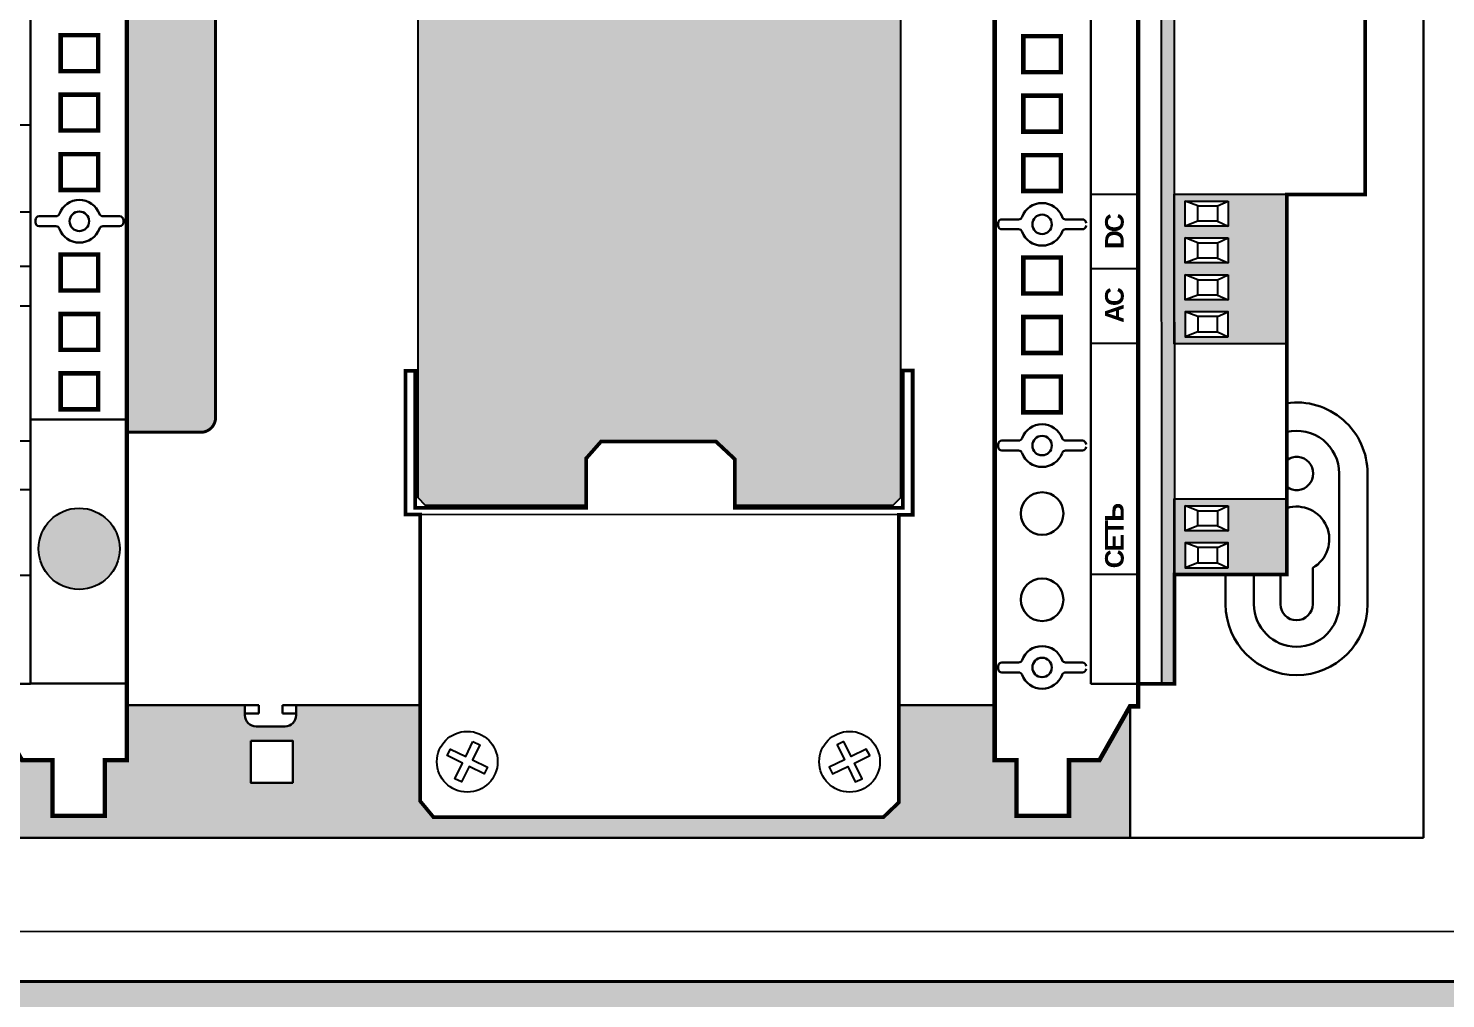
# Model space of a CAD drawing. Header units: millimetres. Extents: x -87434 to 499450, y -468665 to 122144.
# Drawn here: x 125985 to 129165, y 73300 to 75477 of the extents above; entities that cross this region are included whole.
import ezdxf

# ---------------------------------------------------------------- set-up
doc = ezdxf.new("R2010")
doc.units = ezdxf.units.MM
doc.styles.get("Standard").update_dxf_attribs({"font": ''})
doc.styles.get('Standard').set_extended_font_data('GOST type B')

# ---------------------------------------------------------------- blocks, each defined once
blk = doc.blocks.new('A$C0EEA29C5')
h = blk.add_hatch(color=253)
h.dxf.hatch_style = 1
h.paths.add_polyline_path([(370.2, 0.2), (0.2, 0.2), (0.2, 245.2), (370.2, 245.2)])
h.paths.add_polyline_path([(268.88, 74.31), (97.11, 74.31), (97.11, 48.9), (268.88, 48.9)], flags=16)
h.paths.add_polyline_path([(360.53, 215.2, 1), (353.87, 215.2, 1)], flags=16)
h.paths.add_polyline_path([(356.52, 213.57), (357.2, 214.26), (357.88, 213.57), (358.83, 214.52), (358.14, 215.2), (358.83, 215.88), (357.88, 216.83), (357.2, 216.14), (356.52, 216.83), (355.57, 215.88), (356.26, 215.2), (355.57, 214.52)], flags=0)
h.paths.add_polyline_path([(353.87, 30.2, 1), (360.53, 30.2, 1)], flags=16)
h.paths.add_polyline_path([(356.52, 31.83), (355.57, 30.88), (356.26, 30.2), (355.57, 29.52), (356.52, 28.57), (357.2, 29.26), (357.88, 28.57), (358.83, 29.52), (358.14, 30.2), (358.83, 30.88), (357.88, 31.83), (357.2, 31.14)], flags=0)
h.paths.add_polyline_path([(183.6, 67.2, 1), (186.8, 67.2, 1)], flags=0)
h.paths.add_polyline_path([(183.6, 57.2, 1), (186.8, 57.2, 1)], flags=0)
h.paths.add_polyline_path([(16.53, 215.2, 1), (9.87, 215.2, 1)], flags=16)
h.paths.add_polyline_path([(9.87, 30.2, 1), (16.53, 30.2, 1)], flags=16)
h.paths.add_polyline_path([(14.83, 214.52), (14.14, 215.2), (14.83, 215.88), (13.88, 216.83), (13.2, 216.14), (12.52, 216.83), (11.57, 215.88), (12.26, 215.2), (11.57, 214.52), (12.52, 213.57), (13.2, 214.26), (13.88, 213.57)], flags=0)
h.paths.add_polyline_path([(14.83, 30.88), (13.88, 31.83), (13.2, 31.14), (12.52, 31.83), (11.57, 30.88), (12.26, 30.2), (11.57, 29.52), (12.52, 28.57), (13.2, 29.26), (13.88, 28.57), (14.83, 29.52), (14.14, 30.2)], flags=0)
h.paths.add_polyline_path([(192.35, 61.38), (215.56, 61.38), (215.56, 53.14), (192.35, 53.14)], flags=8)
h.paths.add_polyline_path([(192.76, 71.38), (219.29, 71.38), (219.29, 63.14), (192.76, 63.14)], flags=8)
h.paths.add_polyline_path([(99.29, 73.46), (174.95, 73.46), (174.95, 49.02), (99.29, 49.02)], flags=8)
at = {"const_width": 0.4}
blk.add_lwpolyline([(0.2, 245.2), (370.2, 245.2), (370.2, 0.2), (0.2, 0.2)], close=True, dxfattribs=at)
blk = doc.blocks.new('A$C20F5563F')
at = {"const_width": 0.25}
blk.add_lwpolyline([(0, 0), (482, 0), (482, -264), (0, -264)], close=True, dxfattribs=at)
at = {"color": 1}
blk.add_blockref('A$C0EEA29C5', (55.8, -251.91), dxfattribs=at)
blk = doc.blocks.new('ПАК-СМ_БП')
h = blk.add_hatch(color=42)
h.dxf.hatch_style = 1
h.paths.add_polyline_path([(10.49, -16.1), (205.36, -15.98), (205.36, -17.69), (10.49, -17.81)])
h = blk.add_hatch(color=64)
h.dxf.hatch_style = 1
h.paths.add_polyline_path([(35.34, -32.91), (25.22, -32.91), (25.22, -17.69), (35.34, -17.69)])
h.paths.add_polyline_path([(31.08, -25), (34.45, -25), (34.45, -19.23), (31.08, -19.23)], flags=16)
h.paths.add_polyline_path([(31.73, -23.58), (33.79, -23.58), (33.79, -20.95), (31.73, -20.95)], flags=0)
h.paths.add_polyline_path([(29.48, -25), (29.48, -19.23), (26.11, -19.23), (26.11, -25)], flags=16)
h.paths.add_polyline_path([(28.84, -23.58), (28.84, -20.95), (26.78, -20.95), (26.78, -23.58)], flags=0)
h = blk.add_hatch(color=64)
h.dxf.hatch_style = 1
h.paths.add_polyline_path([(76.36, -32.91), (56.3, -32.91), (56.3, -17.69), (76.36, -17.69)])
h.paths.add_polyline_path([(65.53, -25), (65.53, -19.23), (62.16, -19.23), (62.16, -25)], flags=16)
h.paths.add_polyline_path([(64.87, -23.58), (64.87, -20.95), (62.8, -20.95), (62.8, -23.58)], flags=0)
h.paths.add_polyline_path([(67.13, -25), (70.5, -25), (70.5, -19.23), (67.13, -19.23)], flags=16)
h.paths.add_polyline_path([(67.77, -23.58), (69.84, -23.58), (69.84, -20.95), (67.77, -20.95)], flags=0)
h.paths.add_polyline_path([(60.56, -25), (60.56, -19.23), (57.19, -19.23), (57.19, -25)], flags=16)
h.paths.add_polyline_path([(59.92, -23.58), (59.92, -20.95), (57.86, -20.95), (57.86, -23.58)], flags=0)
h.paths.add_polyline_path([(72.1, -25), (75.47, -25), (75.47, -19.23), (72.1, -19.23)], flags=16)
h.paths.add_polyline_path([(72.74, -23.58), (74.81, -23.58), (74.81, -20.95), (72.74, -20.95)], flags=0)
at = {"lineweight": 30}
for p, q in [((12.86, 5.95), (12.52, 5.95)), ((42.72, 5.95), (42.38, 5.95)), ((72.5, 5.95), (72.16, 5.95)), ((12.02, 3.19), (12.02, 5.45)), ((13.36, 3.19), (13.36, 5.45)), ((41.88, 3.19), (41.88, 5.45)), ((43.22, 3.19), (43.22, 5.45)), ((71.66, 3.19), (71.66, 5.45)), ((73, 3.19), (73, 5.45)), ((12.02, -5.39), (12.02, -3.13)), ((13.36, -5.39), (13.36, -3.13)), ((41.88, -5.39), (41.88, -3.13)), ((43.22, -5.39), (43.22, -3.13)), ((71.66, -5.39), (71.66, -3.13)), ((73, -5.39), (73, -3.13)), ((10.49, -12.9), (10.49, -6.55)), ((10.49, -6.55), (207.81, -6.55))]:
    blk.add_line(p, q, dxfattribs=at)
for p, q in [((25.22, -12.9), (25.22, -6.55)), ((56.3, -12.9), (56.3, -6.55)), ((66.33, -12.9), (66.33, -6.55)), ((76.36, -12.9), (76.36, -6.55)), ((26.78, -20.95), (26.11, -19.23)), ((28.84, -20.95), (29.48, -19.23)), ((31.73, -20.95), (31.08, -19.23)), ((33.79, -20.95), (34.45, -19.23)), ((57.86, -20.95), (57.19, -19.23)), ((59.92, -20.95), (60.56, -19.23)), ((62.8, -20.95), (62.16, -19.23)), ((64.87, -20.95), (65.53, -19.23)), ((67.77, -20.95), (67.13, -19.23)), ((69.84, -20.95), (70.5, -19.23)), ((72.74, -20.95), (72.1, -19.23)), ((74.81, -20.95), (75.47, -19.23)), ((26.78, -23.58), (26.11, -25)), ((28.84, -23.58), (29.48, -25)), ((31.73, -23.58), (31.08, -25)), ((33.79, -23.58), (34.45, -25)), ((57.86, -23.58), (57.19, -25)), ((59.92, -23.58), (60.56, -25)), ((62.8, -23.58), (62.16, -25)), ((64.87, -23.58), (65.53, -25)), ((67.77, -23.58), (67.13, -25)), ((69.84, -23.58), (70.5, -25)), ((72.74, -23.58), (72.1, -25)), ((74.81, -23.58), (75.47, -25))]:
    blk.add_line(p, q)
at = {"const_width": 0.6}
for points in [[(217.68, 6.41), (0.22, 6.41), (0.22, 3.47), (-7.28, 3.47), (-7.28, -3.6), (0.22, -3.6), (0.22, -7.7), (7.45, -11.8), (7.45, -12.9), (210.45, -12.9), (210.45, -11.8), (217.68, -7.7), (217.68, -3.6), (225.17, -3.6), (225.17, 3.47), (217.68, 3.47)], [(51.86, -2.49), (47.02, -2.49), (47.02, 2.55), (51.86, 2.55)], [(59.86, -2.49), (55.02, -2.49), (55.02, 2.55), (59.86, 2.55)], [(67.86, -2.49), (63.02, -2.49), (63.02, 2.55), (67.86, 2.55)], [(81.65, -2.49), (76.81, -2.49), (76.81, 2.55), (81.65, 2.55)], [(89.65, -2.49), (84.81, -2.49), (84.81, 2.55), (89.65, 2.55)], [(97.65, -2.49), (92.81, -2.49), (92.81, 2.55), (97.65, 2.55)]]:
    blk.add_lwpolyline(points, close=True, dxfattribs=at)
at = {"lineweight": 30, "const_width": 0.3}
blk.add_lwpolyline([(7.45, -12.9), (7.45, -12.9)], close=True, dxfattribs=at)
at = {"const_width": 0.5}
blk.add_lwpolyline([(10.49, -12.9), (10.49, -17.81), (25.22, -17.81), (25.22, -32.91), (76.36, -32.91), (76.36, -43.45), (101.9, -43.45), (101.89, -17.75), (105.86, -17.69), (105.86, -43.45), (115.5, -43.45), (115.5, -32.91), (117.64, -32.91), (117.64, -41.33), (154.47, -41.33), (154.45, -17.72), (157.1, -17.72), (157.1, -32.91), (174.5, -32.91), (174.5, -27.51), (196.71, -27.51), (196.71, -20.31), (205.36, -20.31), (205.36, -12.9)], dxfattribs=at)
for points in [[(10.49, -16.1), (205.36, -15.98), (205.36, -17.69), (10.49, -17.81)], [(25.22, -32.91), (35.34, -32.91), (35.34, -17.69), (25.22, -17.69)], [(56.3, -32.91), (76.36, -32.91), (76.36, -17.69), (56.3, -17.69)], [(26.11, -25), (29.48, -25), (29.48, -19.23), (26.11, -19.23)], [(26.78, -23.58), (28.84, -23.58), (28.84, -20.95), (26.78, -20.95)], [(34.45, -25), (31.08, -25), (31.08, -19.23), (34.45, -19.23)], [(33.79, -23.58), (31.73, -23.58), (31.73, -20.95), (33.79, -20.95)], [(57.19, -25), (60.56, -25), (60.56, -19.23), (57.19, -19.23)], [(57.86, -23.58), (59.92, -23.58), (59.92, -20.95), (57.86, -20.95)], [(65.53, -25), (62.16, -25), (62.16, -19.23), (65.53, -19.23)], [(64.87, -23.58), (62.8, -23.58), (62.8, -20.95), (64.87, -20.95)], [(70.5, -25), (67.13, -25), (67.13, -19.23), (70.5, -19.23)], [(69.84, -23.58), (67.77, -23.58), (67.77, -20.95), (69.84, -20.95)], [(75.47, -25), (72.1, -25), (72.1, -19.23), (75.47, -19.23)], [(74.81, -23.58), (72.74, -23.58), (72.74, -20.95), (74.81, -20.95)]]:
    blk.add_lwpolyline(points, close=True)
at = {"lineweight": 30}
for centre, radius in [((21.81, 0.03), 2.87), ((33.4, 0.03), 2.87), ((12.69, 0.03), 1.31), ((42.55, 0.03), 1.31), ((72.33, 0.03), 1.31)]:
    blk.add_circle(centre, radius, dxfattribs=at)
for centre, radius, start, end in [((12.52, 5.45), 0.5, 90, 180), ((12.86, 5.45), 0.5, 0, 90), ((42.38, 5.45), 0.5, 90, 180), ((42.72, 5.45), 0.5, 0, 90), ((72.16, 5.45), 0.5, 90, 180), ((72.5, 5.45), 0.5, 0, 90), ((12.69, 0.03), 2.87, 110.3564, 249.6436), ((11.52, 3.19), 0.5, 290.3564, 0), ((13.86, 3.19), 0.5, 180, 249.6436), ((12.69, 0.03), 2.87, 290.3564, 69.6436), ((42.55, 0.03), 2.87, 110.3564, 249.6436), ((41.38, 3.19), 0.5, 290.3564, 0), ((43.72, 3.19), 0.5, 180, 249.6436), ((42.55, 0.03), 2.87, 290.3564, 69.6436), ((72.33, 0.03), 2.87, 110.3564, 249.6436), ((71.16, 3.19), 0.5, 290.3564, 0), ((73.5, 3.19), 0.5, 180, 249.6436), ((72.33, 0.03), 2.87, 290.3564, 69.6436), ((11.52, -3.13), 0.5, 0, 69.6436), ((13.86, -3.13), 0.5, 110.3564, 180), ((41.38, -3.13), 0.5, 0, 69.6436), ((43.72, -3.13), 0.5, 110.3564, 180), ((71.16, -3.13), 0.5, 0, 69.6436), ((73.5, -3.13), 0.5, 110.3564, 180), ((12.52, -5.39), 0.5, 180, 270), ((12.86, -5.39), 0.5, 270, 0), ((42.38, -5.39), 0.5, 180, 270), ((42.72, -5.39), 0.5, 270, 0), ((72.16, -5.39), 0.5, 180, 270), ((72.5, -5.39), 0.5, 270, 0)]:
    blk.add_arc(centre, radius, start, end, dxfattribs=at)
at = {"char_height": 2.5, "attachment_point": 5}
for s, width, insert in [('{\\fArial|b1|i0|c204|p34;\\T0.9СЕТЬ}', 9.2162, (30.31, -9.72)), ('{\\fArial|b1|i0|c204|p34;\\T0.9AC}', 3.9336, (61.34, -9.72)), ('{\\fArial|b1|i0|c204|p34;\\T0.9DC}', 3.9336, (71.29, -9.72))]:
    blk.add_mtext_dynamic_manual_height_columns(s, width=width, gutter_width=12.5, heights=[0], dxfattribs=dict(at, insert=insert))
blk = doc.blocks.new('АКБ ОС')
h = blk.add_hatch(color=252)
h.dxf.hatch_style = 1
h.paths.add_polyline_path([(35.51, 58.1), (34.51, 57.1), (34.51, 35.47), (40.82, 35.47), (43.09, 33.47), (43.09, 17.99), (40.71, 15.44), (34.51, 15.44), (34.51, -5.83), (35.51, -6.83), (183.31, -6.83), (184.31, -5.83), (184.31, 15.44), (179.1, 15.44), (176.72, 17.99), (176.72, 33.47), (179, 35.47), (184.31, 35.47), (184.31, 58.1)])
h.paths.add_polyline_path([(159.75, 46.43), (159.75, 51.49), (160.75, 52.49), (174.91, 52.49), (174.91, 45.43), (160.75, 45.43)], flags=16)
h.paths.add_polyline_path([(159.75, 4.83), (160.75, 5.83), (174.91, 5.83), (174.91, -1.22), (160.75, -1.22), (159.75, -0.22)], flags=16)
blk.add_line((33.24, -6.62), (33.28, 57.83))
at = {"const_width": 0.5}
blk.add_lwpolyline([(52.6, 59.78), (52.6, 58.48), (34.19, 58.48), (34.19, 35.47), (40.82, 35.47), (43.09, 33.47), (43.09, 17.99), (40.71, 15.44), (34.19, 15.44), (34.19, -7.17), (52.65, -7.17), (52.65, -8.49), (33.24, -8.49), (33.24, -6.62), (-5.48, -6.62), (-7.46, -4.55), (-7.46, 56.02), (-5.27, 57.83), (33.28, 57.83), (33.28, 59.78), (52.6, 59.78)], dxfattribs=at)
for points in [[(34.51, 35.47), (34.51, 57.1), (35.51, 58.1), (184.31, 58.1), (184.31, 35.47)], [(2.72, 50.7), (2.28, 49.8), (0.27, 50.78), (-0.72, 48.74), (-1.62, 49.18), (-0.62, 51.22), (-2.72, 52.24), (-2.28, 53.14), (-0.18, 52.11), (0.82, 54.17), (1.71, 53.71), (0.71, 51.68), (2.72, 50.7)], [(184.31, 15.44), (184.31, -5.83), (183.31, -6.83), (35.51, -6.83), (34.51, -5.83), (34.51, 15.44)], [(2.72, 0.77), (2.28, 1.67), (0.27, 0.69), (-0.72, 2.73), (-1.62, 2.29), (-0.62, 0.25), (-2.72, -0.77), (-2.28, -1.67), (-0.18, -0.65), (0.82, -2.7), (1.71, -2.25), (0.71, -0.21), (2.72, 0.77)]]:
    blk.add_lwpolyline(points)
for centre in [(0, 51.47), (0, 0)]:
    blk.add_circle(centre, 4.09)
blk = doc.blocks.new('ПАК-СМ_ПУ+МВК')
h = blk.add_hatch(color=256)
h.dxf.hatch_style = 1
edge = h.paths.add_edge_path()
edge.add_arc((28.66, 0), 5.47, 0, 360)
h = blk.add_hatch(color=252)
h.dxf.hatch_style = 1
h.paths.add_polyline_path([(158.11, -6.41), (44.34, -6.41), (44.34, -16.37, 0.41384), (46.34, -18.37), (158.11, -18.37)])
h.paths.add_polyline_path([(169.75, -9.55), (162.73, -9.55), (162.73, -6.41), (158.11, -6.41), (158.11, -18.37), (159.72, -18.37, 0.414214), (162.72, -15.37), (162.72, -13.95), (169.75, -13.95)])
h.paths.add_polyline_path([(176.94, -8.92), (174.78, -8.92), (174.78, -8.08), (169.75, -8.08), (169.75, -9.55), (169.75, -13.95), (169.75, -15.42), (174.78, -15.42), (174.78, -14.59), (176.94, -14.59)])
at = {"lineweight": 30}
for p, q in [((10.49, 12.9), (10.49, 6.55)), ((10.49, 6.55), (207.81, 6.55)), ((72.57, 5.89), (72.91, 5.89)), ((72.07, 5.39), (72.07, 3.13)), ((73.41, 5.39), (73.41, 3.13)), ((72.07, -3.19), (72.07, -5.45)), ((73.41, -3.19), (73.41, -5.45)), ((72.57, -5.95), (72.91, -5.95))]:
    blk.add_line(p, q, dxfattribs=at)
for p, q in [((25.12, 12.9), (25.12, 6.55)), ((36.64, 12.9), (36.64, 6.55)), ((43.2, 12.9), (43.2, 6.55)), ((61.37, 12.9), (61.37, 6.55)), ((66.69, 12.9), (66.69, 6.55)), ((74.02, 12.9), (74.02, 6.55)), ((85.72, 12.9), (85.72, 6.55))]:
    blk.add_line(p, q)
at = {"const_width": 0.6}
blk.add_lwpolyline([(203.94, -6.41), (203.94, -6.41), (217.68, -6.41), (217.68, -3.47), (225.17, -3.47), (225.17, 3.6), (217.68, 3.6), (217.68, 7.7), (210.45, 11.8), (210.45, 12.9), (7.45, 12.9), (7.45, 11.8), (0.22, 7.7), (0.22, 3.6), (-7.28, 3.6), (-7.28, -3.47), (0.22, -3.47), (0.22, -6.41), (14.37, -6.41), (14.37, -6.41), (203.94, -6.41)], dxfattribs=at)
at = {"lineweight": 30}
blk.add_lwpolyline([(10.55, 6.55), (46.07, 6.55), (46.07, -6.41), (10.55, -6.41)], close=True, dxfattribs=at)
at = {"const_width": 0.6}
for points in [[(47.43, 2.49), (52.27, 2.49), (52.27, -2.55), (47.43, -2.55)], [(55.43, 2.49), (60.27, 2.49), (60.27, -2.55), (55.43, -2.55)], [(63.43, 2.49), (68.27, 2.49), (68.27, -2.55), (63.43, -2.55)], [(76.95, 2.49), (81.78, 2.49), (81.78, -2.55), (76.95, -2.55)], [(84.95, 2.49), (89.78, 2.49), (89.78, -2.55), (84.95, -2.55)], [(92.95, 2.49), (97.78, 2.49), (97.78, -2.55), (92.95, -2.55)]]:
    blk.add_lwpolyline(points, close=True, dxfattribs=at)
at = {"const_width": 0.4}
blk.add_lwpolyline([(44.34, -6.41), (44.34, -16.37, 0.414587), (46.34, -18.37), (159.72, -18.37, 0.414214), (162.72, -15.37), (162.72, -13.95), (169.75, -13.95), (169.75, -15.42), (174.78, -15.42), (174.78, -14.59), (176.94, -14.59), (176.94, -8.92), (174.78, -8.92), (174.78, -8.08), (169.75, -8.08), (169.75, -9.55), (162.73, -9.55), (162.73, -6.41)], format="xyb", dxfattribs=at)
blk.add_circle((28.66, 0), 5.47)
at = {"lineweight": 30}
blk.add_circle((72.74, -0.03), 1.31, dxfattribs=at)
for centre, radius, start, end in [((72.57, 5.39), 0.5, 90, 180), ((72.91, 5.39), 0.5, 0, 90), ((72.74, -0.03), 2.87, 110.3564, 249.6436), ((71.57, 3.13), 0.5, 290.3564, 0), ((73.91, 3.13), 0.5, 180, 249.6436), ((72.74, -0.03), 2.87, 290.3564, 69.6436), ((71.57, -3.19), 0.5, 0, 69.6436), ((73.91, -3.19), 0.5, 110.3564, 180), ((72.57, -5.45), 0.5, 180, 270), ((72.91, -5.45), 0.5, 270, 0)]:
    blk.add_arc(centre, radius, start, end, dxfattribs=at)
blk = doc.blocks.new('A$C2F656043')
h = blk.add_hatch(color=30)
h.dxf.hatch_style = 1
h.paths.add_polyline_path([(344.6, 12.6), (344.6, 30.3), (344.56, 30.3), (340.46, 23.06), (336.36, 23.06), (336.36, 15.57), (329.28, 15.57), (329.28, 23.06), (326.34, 23.06), (326.34, 30.45), (313.45, 30.45), (313.45, 17.36), (311.38, 15.39), (250.8, 15.39), (248.99, 17.58), (248.99, 30.45), (232.32, 30.45), (232.32, 29.1, -0.414214), (230.82, 27.6), (226.92, 27.6, -0.414214), (225.42, 29.1), (225.42, 30.45), (209.51, 30.45), (209.51, 23.06), (206.57, 23.06), (206.57, 15.57), (199.49, 15.57), (199.49, 23.06), (195.39, 23.06), (191.29, 30.3), (190.2, 30.3), (180.45, 30.43), (180.45, 29.1, -0.414214), (178.95, 27.6), (175.06, 27.6, -0.414214), (173.56, 29.1), (173.56, 30.45), (154.52, 30.45), (154.52, 29.1, -0.414214), (153.02, 27.6), (149.12, 27.6, -0.414214), (147.62, 29.1), (147.62, 30.45), (131.78, 30.45), (131.78, 23.45), (128.84, 23.45), (128.84, 15.95), (121.76, 15.95), (121.76, 23.45), (117.66, 23.45), (113.69, 30.45), (102.66, 30.45), (102.66, 29.1, -0.414214), (101.16, 27.6), (97.26, 27.6, -0.414214), (95.76, 29.1), (95.76, 30.45), (85.7, 30.45), (85.7, 12.6)])
h.paths.add_polyline_path([(179.99, 20.03), (174.34, 20.03), (174.34, 25.67), (179.99, 25.67)], flags=16)
h.paths.add_polyline_path([(154.05, 20.03), (148.41, 20.03), (148.41, 25.67), (154.05, 25.67)], flags=16)
h.paths.add_polyline_path([(226.2, 20.03), (226.2, 25.67), (231.85, 25.67), (231.85, 20.03)], flags=16)
h.paths.add_polyline_path([(102.19, 20.03), (96.54, 20.03), (96.54, 25.67), (102.19, 25.67)], flags=16)
at = {"lineweight": 30}
for p, q in [((372.73, 44.06), (372.73, 61.65)), ((376.55, 61.65), (376.55, 44.06)), ((357.43, 48.07), (357.43, 44.06)), ((361.25, 44.06), (361.25, 48.07)), ((364.82, 44.06), (364.82, 48.07)), ((369.16, 44.06), (369.16, 48.94)), ((209.51, 30.45), (227.28, 30.45)), ((225.42, 30.45), (225.42, 29.1)), ((227.28, 29.34), (225.42, 29.34)), ((227.28, 30.45), (227.28, 29.34)), ((230.46, 30.45), (248.99, 30.45)), ((230.46, 30.45), (230.46, 29.34)), ((230.46, 29.34), (232.32, 29.34)), ((232.32, 29.1), (232.32, 30.45)), ((313.45, 30.45), (326.34, 30.45)), ((344.6, 30.3), (344.6, 12.6)), ((226.92, 27.6), (230.82, 27.6))]:
    blk.add_line(p, q, dxfattribs=at)
at = {"const_width": 0.25}
blk.add_lwpolyline([(0, 264), (482, 264), (482, 0), (0, 0)], close=True, dxfattribs=at)
at = {"lineweight": 30}
for points in [[(384.08, 12.6), (384.08, 251.4), (52.92, 251.4), (52.92, 12.6)], [(226.2, 25.67), (231.85, 25.67), (231.85, 20.03), (226.2, 20.03)]]:
    blk.add_lwpolyline(points, close=True, dxfattribs=at)
for centre, radius, start, end in [((366.99, 61.65), 9.56, 0, 97.9872), ((366.99, 61.65), 5.74, 0, 103.3719), ((366.99, 61.65), 2.24, 233.7168, 126.2832), ((366.99, 52.78), 4.41, 299.4409, 107.5119), ((366.99, 44.06), 9.56, 180, 0), ((366.99, 44.06), 5.74, 180, 0), ((366.99, 44.06), 2.17, 180, 0), ((226.92, 29.1), 1.5, 180, 270), ((230.82, 29.1), 1.5, 270, 0)]:
    blk.add_arc(centre, radius, start, end, dxfattribs=at)
at = {"rotation": 90}
for name, p in [('АКБ ОС', (306.82, 22.85)), ('ПАК-СМ_ПУ+МВК', (203.1, 22.85)), ('ПАК-СМ_БП', (332.76, 22.85))]:
    blk.add_blockref(name, p, dxfattribs=at)
blk = doc.blocks.new('A$C671C5A03')
for name in ['A$C2F656043', 'A$C20F5563F']:
    blk.add_blockref(name, (38.03, -336.34))

msp = doc.modelspace()

# ---------------------------------------------------------------- block references
at = {"xscale": 16.66666666666666, "yscale": 16.66666666666666, "zscale": 16.66666666666666}
msp.add_blockref('A$C671C5A03', (122080.54596, 79056.46287), dxfattribs=at)

doc.saveas('drawing.dxf')
